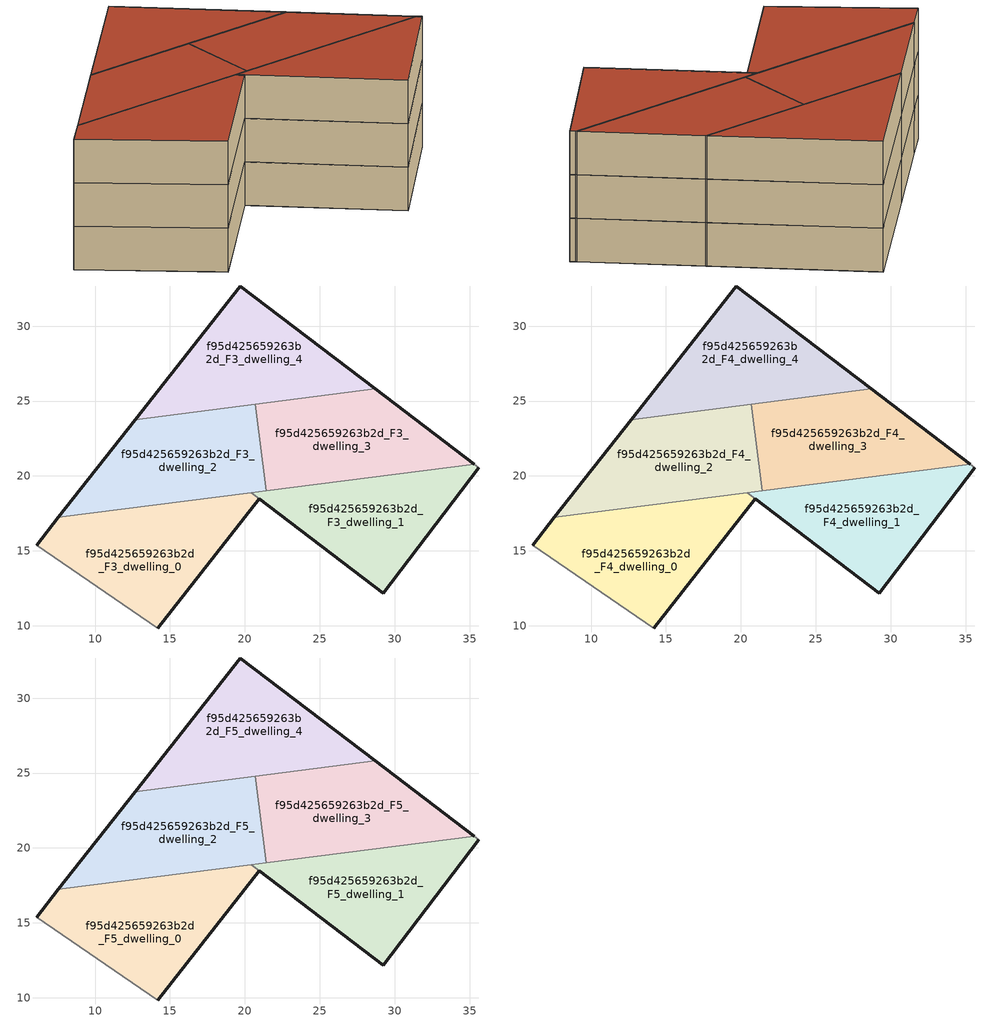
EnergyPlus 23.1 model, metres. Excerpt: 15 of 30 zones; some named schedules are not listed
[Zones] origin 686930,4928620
f95d425659263b2d_F3_dwelling_0
 floor to f95d425659263b2d_F2_dwelling_0 (EU_floor_Construction): 14.2,9.85 20.96,18.49 20.43,18.89 7.56,17.24 6.11,15.39 z9
 wall outside (EU_wall_Construction): 6.11,15.39 7.56,17.24 / 20.96,18.49 14.2,9.85 z9:12
 wall to f95d425659263b2d_F3_dwelling_1 (EU_wall_Construction): 20.43,18.89 20.96,18.49 z9:12
 wall adiabatic (EU_wall_Construction): 14.2,9.85 6.11,15.39 z9:12
 wall to f95d425659263b2d_F3_dwelling_2 (EU_wall_Construction): 7.56,17.24 20.43,18.89 z9:12
f95d425659263b2d_F3_dwelling_1
 floor to f95d425659263b2d_F2_dwelling_1 (EU_floor_Construction): 29.24,12.18 35.62,20.56 35.31,20.79 20.44,18.89 z9
 wall outside (EU_wall_Construction): 35.62,20.56 29.24,12.18 20.96,18.49 z9:12
 wall adiabatic (EU_wall_Construction): 35.31,20.79 35.62,20.56 z9:12
 wall to f95d425659263b2d_F3_dwelling_3 (EU_wall_Construction): 21.44,19.02 35.31,20.79 z9:12
 wall to f95d425659263b2d_F3_dwelling_2 (EU_wall_Construction): 20.44,18.89 21.44,19.02 z9:12; 20.44,18.89,12 20.43,18.89,9 20.44,18.89,9
f95d425659263b2d_F3_dwelling_2
 floor to f95d425659263b2d_F2_dwelling_2 (EU_floor_Construction): 21.44,19.02 20.7,24.79 12.69,23.76 7.56,17.24 z9
 wall outside (EU_wall_Construction): 7.56,17.24 12.69,23.76 z9:12
 wall to f95d425659263b2d_F3_dwelling_3 (EU_wall_Construction): 20.7,24.79 21.44,19.02 z9:12
 wall to f95d425659263b2d_F3_dwelling_4 (EU_wall_Construction): 12.69,23.76 20.7,24.79 z9:12
f95d425659263b2d_F3_dwelling_3
 floor to f95d425659263b2d_F2_dwelling_3 (EU_floor_Construction): 35.31,20.79 28.71,25.82 20.7,24.79 21.44,19.02 z9
 wall outside (EU_wall_Construction): 28.71,25.82 35.31,20.79 z9:12
 wall to f95d425659263b2d_F3_dwelling_4 (EU_wall_Construction): 20.7,24.79 28.71,25.82 z9:12
f95d425659263b2d_F3_dwelling_4
 floor to f95d425659263b2d_F2_dwelling_4 (EU_floor_Construction): 28.71,25.82 19.71,32.68 12.69,23.76 z9
 wall outside (EU_wall_Construction): 12.69,23.76 19.71,32.68 28.71,25.82 z9:12
f95d425659263b2d_F4_dwelling_0
 floor to f95d425659263b2d_F3_dwelling_0 (EU_floor_Construction): 14.2,9.85 20.96,18.49 20.43,18.89 7.56,17.24 6.11,15.39 z12
 wall outside (EU_wall_Construction): 6.11,15.39 7.56,17.24 / 20.96,18.49 14.2,9.85 z12:15
 wall to f95d425659263b2d_F4_dwelling_1 (EU_wall_Construction): 20.43,18.89 20.96,18.49 z12:15
 wall adiabatic (EU_wall_Construction): 14.2,9.85 6.11,15.39 z12:15
 wall to f95d425659263b2d_F4_dwelling_2 (EU_wall_Construction): 7.56,17.24 20.43,18.89 z12:15
f95d425659263b2d_F4_dwelling_1
 floor to f95d425659263b2d_F3_dwelling_1 (EU_floor_Construction): 29.24,12.18 35.62,20.56 35.31,20.79 20.44,18.89 z12
 wall outside (EU_wall_Construction): 35.62,20.56 29.24,12.18 20.96,18.49 z12:15
 wall adiabatic (EU_wall_Construction): 35.31,20.79 35.62,20.56 z12:15
 wall to f95d425659263b2d_F4_dwelling_3 (EU_wall_Construction): 21.44,19.02 35.31,20.79 z12:15
 wall to f95d425659263b2d_F4_dwelling_2 (EU_wall_Construction): 20.44,18.89 21.44,19.02 z12:15; 20.44,18.89,15 20.43,18.89,12 20.44,18.89,12
f95d425659263b2d_F4_dwelling_2
 floor to f95d425659263b2d_F3_dwelling_2 (EU_floor_Construction): 21.44,19.02 20.7,24.79 12.69,23.76 7.56,17.24 z12
 wall outside (EU_wall_Construction): 7.56,17.24 12.69,23.76 z12:15
 wall to f95d425659263b2d_F4_dwelling_3 (EU_wall_Construction): 20.7,24.79 21.44,19.02 z12:15
 wall to f95d425659263b2d_F4_dwelling_4 (EU_wall_Construction): 12.69,23.76 20.7,24.79 z12:15
f95d425659263b2d_F4_dwelling_3
 floor to f95d425659263b2d_F3_dwelling_3 (EU_floor_Construction): 35.31,20.79 28.71,25.82 20.7,24.79 21.44,19.02 z12
 wall outside (EU_wall_Construction): 28.71,25.82 35.31,20.79 z12:15
 wall to f95d425659263b2d_F4_dwelling_4 (EU_wall_Construction): 20.7,24.79 28.71,25.82 z12:15
f95d425659263b2d_F4_dwelling_4
 floor to f95d425659263b2d_F3_dwelling_4 (EU_floor_Construction): 28.71,25.82 19.71,32.68 12.69,23.76 z12
 wall outside (EU_wall_Construction): 12.69,23.76 19.71,32.68 28.71,25.82 z12:15
f95d425659263b2d_F5_dwelling_0
 floor to f95d425659263b2d_F4_dwelling_0 (EU_floor_Construction): 14.2,9.85 20.96,18.49 20.43,18.89 7.56,17.24 6.11,15.39 z15
 wall outside (EU_wall_Construction): 6.11,15.39 7.56,17.24 / 20.96,18.49 14.2,9.85 z15:18
 wall to f95d425659263b2d_F5_dwelling_1 (EU_wall_Construction): 20.43,18.89 20.96,18.49 z15:18
 wall adiabatic (EU_wall_Construction): 14.2,9.85 6.11,15.39 z15:18
 wall to f95d425659263b2d_F5_dwelling_2 (EU_wall_Construction): 7.56,17.24 20.43,18.89 z15:18
 roof outside (EU_roof_Construction): 20.96,18.49 14.2,9.85 6.11,15.39 7.56,17.24 20.43,18.89 z18
f95d425659263b2d_F5_dwelling_1
 floor to f95d425659263b2d_F4_dwelling_1 (EU_floor_Construction): 29.24,12.18 35.62,20.56 35.31,20.79 20.44,18.89 z15
 wall outside (EU_wall_Construction): 35.62,20.56 29.24,12.18 20.96,18.49 z15:18
 wall adiabatic (EU_wall_Construction): 35.31,20.79 35.62,20.56 z15:18
 wall to f95d425659263b2d_F5_dwelling_3 (EU_wall_Construction): 21.44,19.02 35.31,20.79 z15:18
 wall to f95d425659263b2d_F5_dwelling_2 (EU_wall_Construction): 20.44,18.89 21.44,19.02 z15:18; 20.44,18.89,18 20.43,18.89,15 20.44,18.89,15
 roof outside (EU_roof_Construction): 35.62,20.56 29.24,12.18 20.44,18.89 35.31,20.79 z18
f95d425659263b2d_F5_dwelling_2
 floor to f95d425659263b2d_F4_dwelling_2 (EU_floor_Construction): 21.44,19.02 20.7,24.79 12.69,23.76 7.56,17.24 z15
 wall outside (EU_wall_Construction): 7.56,17.24 12.69,23.76 z15:18
 wall to f95d425659263b2d_F5_dwelling_3 (EU_wall_Construction): 20.7,24.79 21.44,19.02 z15:18
 wall to f95d425659263b2d_F5_dwelling_4 (EU_wall_Construction): 12.69,23.76 20.7,24.79 z15:18
 roof outside (EU_roof_Construction): 20.7,24.79 21.44,19.02 7.56,17.24 12.69,23.76 z18
f95d425659263b2d_F5_dwelling_3
 floor to f95d425659263b2d_F4_dwelling_3 (EU_floor_Construction): 35.31,20.79 28.71,25.82 20.7,24.79 21.44,19.02 z15
 wall outside (EU_wall_Construction): 28.71,25.82 35.31,20.79 z15:18
 wall to f95d425659263b2d_F5_dwelling_4 (EU_wall_Construction): 20.7,24.79 28.71,25.82 z15:18
 roof outside (EU_roof_Construction): 35.31,20.79 21.44,19.02 20.7,24.79 28.71,25.82 z18
f95d425659263b2d_F5_dwelling_4
 floor to f95d425659263b2d_F4_dwelling_4 (EU_floor_Construction): 28.71,25.82 19.71,32.68 12.69,23.76 z15
 wall outside (EU_wall_Construction): 12.69,23.76 19.71,32.68 28.71,25.82 z15:18
 roof outside (EU_roof_Construction): 28.71,25.82 12.69,23.76 19.71,32.68 z18
[Building]
EU S2 Campaign: North Axis=0; Terrain=City; Solar Distribution=FullExterior
[Site:Location]
Bologna: Latitude=44.5; Longitude=11.25; Time Zone=1; Elevation=37
[SizingPeriod:WeatherFileDays]
AnnualSizingPeriod: Begin Month=1; Begin Day of Month=1; End Month=12; End Day of Month=31; Day of Week for Start Day=Monday; Use Weather File Daylight Saving Period=No; Use Weather File Rain and Snow Indicators=No
[MATERIAL]
EU_InternalMass_Material: Roughness=MediumRough; Thickness=0.1; Conductivity=1; Density=1800; Specific Heat=900; Thermal Absorptance=0.9; Solar Absorptance=0.7; Visible Absorptance=0.7
[MATERIAL:NOMASS] Roughness=MediumRough; Thermal Absorptance=0.9; Solar Absorptance=0.7; Visible Absorptance=0.7
Name | Thermal Resistance
EU_wall_NoMass | 0.779417
EU_roof_NoMass | 0.435466
EU_floor_NoMass | 0.588222
[CONSTRUCTION]
EU_wall_Construction: EU_wall_NoMass
EU_roof_Construction: EU_roof_NoMass
EU_floor_Construction: EU_floor_NoMass
EU_InternalMass_Construction: EU_InternalMass_Material
[ZONE] Type=1; Multiplier=1; Ceiling Height=autocalculate; Floor Area=autocalculate; Part of Total Floor Area=Yes
Name | Volume
f95d425659263b2d_F3_dwelling_0; f95d425659263b2d_F4_dwelling_0; f95d425659263b2d_F5_dwelling_0 | 204.424
f95d425659263b2d_F3_dwelling_1; f95d425659263b2d_F4_dwelling_1; f95d425659263b2d_F5_dwelling_1 | 180.854
f95d425659263b2d_F3_dwelling_2; f95d425659263b2d_F4_dwelling_2; f95d425659263b2d_F5_dwelling_2 | 192.647
f95d425659263b2d_F3_dwelling_3; f95d425659263b2d_F4_dwelling_3; f95d425659263b2d_F5_dwelling_3 | 192.635
f95d425659263b2d_F3_dwelling_4; f95d425659263b2d_F4_dwelling_4; f95d425659263b2d_F5_dwelling_4 | 192.657
[INTERNALMASS] Construction=EU_InternalMass_Construction
Name | Zone or ZoneList | Surface Area
f95d425659263b2d_F3_dwelling_0_EU_InternalMass | f95d425659263b2d_F3_dwelling_0 | 68.1379
f95d425659263b2d_F3_dwelling_1_EU_InternalMass | f95d425659263b2d_F3_dwelling_1 | 60.3145
f95d425659263b2d_F3_dwelling_2_EU_InternalMass | f95d425659263b2d_F3_dwelling_2 | 64.222
f95d425659263b2d_F3_dwelling_3_EU_InternalMass | f95d425659263b2d_F3_dwelling_3 | 64.2112
f95d425659263b2d_F3_dwelling_4_EU_InternalMass | f95d425659263b2d_F3_dwelling_4 | 64.2193
f95d425659263b2d_F4_dwelling_0_EU_InternalMass | f95d425659263b2d_F4_dwelling_0 | 68.1379
f95d425659263b2d_F4_dwelling_1_EU_InternalMass | f95d425659263b2d_F4_dwelling_1 | 60.3145
f95d425659263b2d_F4_dwelling_2_EU_InternalMass | f95d425659263b2d_F4_dwelling_2 | 64.222
f95d425659263b2d_F4_dwelling_3_EU_InternalMass | f95d425659263b2d_F4_dwelling_3 | 64.2112
f95d425659263b2d_F4_dwelling_4_EU_InternalMass | f95d425659263b2d_F4_dwelling_4 | 64.2193
f95d425659263b2d_F5_dwelling_0_EU_InternalMass | f95d425659263b2d_F5_dwelling_0 | 68.1379
f95d425659263b2d_F5_dwelling_1_EU_InternalMass | f95d425659263b2d_F5_dwelling_1 | 60.3145
f95d425659263b2d_F5_dwelling_2_EU_InternalMass | f95d425659263b2d_F5_dwelling_2 | 64.222
f95d425659263b2d_F5_dwelling_3_EU_InternalMass | f95d425659263b2d_F5_dwelling_3 | 64.2112
f95d425659263b2d_F5_dwelling_4_EU_InternalMass | f95d425659263b2d_F5_dwelling_4 | 64.2193
[OTHEREQUIPMENT] Fuel Type=Electricity; Design Level Calculation Method=Watts/Area; Power per Zone Floor Area=1; Fraction Latent=0; Fraction Radiant=0; Fraction Lost=0; Carbon Dioxide Generation Rate=0; EndUse Subcategory=EU_Step8_InternalGains
Name | Zone or ZoneList or Space or SpaceList | Schedule
EU_Step8_InternalGain_f95d425659263b2d_F3_dwelling_0_f000 | f95d425659263b2d_F3_dwelling_0 | EU_Step8_GainSchedule_f95d425659263b2d_F3_dwelling_0_f000
EU_Step8_InternalGain_f95d425659263b2d_F3_dwelling_1_f000 | f95d425659263b2d_F3_dwelling_1 | EU_Step8_GainSchedule_f95d425659263b2d_F3_dwelling_1_f000
EU_Step8_InternalGain_f95d425659263b2d_F3_dwelling_2_f000 | f95d425659263b2d_F3_dwelling_2 | EU_Step8_GainSchedule_f95d425659263b2d_F3_dwelling_2_f000
EU_Step8_InternalGain_f95d425659263b2d_F3_dwelling_3_f000 | f95d425659263b2d_F3_dwelling_3 | EU_Step8_GainSchedule_f95d425659263b2d_F3_dwelling_3_f000
EU_Step8_InternalGain_f95d425659263b2d_F3_dwelling_4_f000 | f95d425659263b2d_F3_dwelling_4 | EU_Step8_GainSchedule_f95d425659263b2d_F3_dwelling_4_f000
EU_Step8_InternalGain_f95d425659263b2d_F4_dwelling_0_f000 | f95d425659263b2d_F4_dwelling_0 | EU_Step8_GainSchedule_f95d425659263b2d_F4_dwelling_0_f000
EU_Step8_InternalGain_f95d425659263b2d_F4_dwelling_1_f000 | f95d425659263b2d_F4_dwelling_1 | EU_Step8_GainSchedule_f95d425659263b2d_F4_dwelling_1_f000
EU_Step8_InternalGain_f95d425659263b2d_F4_dwelling_2_f000 | f95d425659263b2d_F4_dwelling_2 | EU_Step8_GainSchedule_f95d425659263b2d_F4_dwelling_2_f000
EU_Step8_InternalGain_f95d425659263b2d_F4_dwelling_3_f000 | f95d425659263b2d_F4_dwelling_3 | EU_Step8_GainSchedule_f95d425659263b2d_F4_dwelling_3_f000
EU_Step8_InternalGain_f95d425659263b2d_F4_dwelling_4_f000 | f95d425659263b2d_F4_dwelling_4 | EU_Step8_GainSchedule_f95d425659263b2d_F4_dwelling_4_f000
EU_Step8_InternalGain_f95d425659263b2d_F5_dwelling_0_f000 | f95d425659263b2d_F5_dwelling_0 | EU_Step8_GainSchedule_f95d425659263b2d_F5_dwelling_0_f000
EU_Step8_InternalGain_f95d425659263b2d_F5_dwelling_1_f000 | f95d425659263b2d_F5_dwelling_1 | EU_Step8_GainSchedule_f95d425659263b2d_F5_dwelling_1_f000
EU_Step8_InternalGain_f95d425659263b2d_F5_dwelling_2_f000 | f95d425659263b2d_F5_dwelling_2 | EU_Step8_GainSchedule_f95d425659263b2d_F5_dwelling_2_f000
EU_Step8_InternalGain_f95d425659263b2d_F5_dwelling_3_f000 | f95d425659263b2d_F5_dwelling_3 | EU_Step8_GainSchedule_f95d425659263b2d_F5_dwelling_3_f000
EU_Step8_InternalGain_f95d425659263b2d_F5_dwelling_4_f000 | f95d425659263b2d_F5_dwelling_4 | EU_Step8_GainSchedule_f95d425659263b2d_F5_dwelling_4_f000
[ZONEVENTILATION:DESIGNFLOWRATE] Schedule=EU_AlwaysOn; Design Flow Rate Calculation Method=AirChanges/Hour; Air Changes per Hour=0.712058; Ventilation Type=Natural; Fan Pressure Rise=0; Fan Total Efficiency=1; Constant Term Coefficient=1; Temperature Term Coefficient=0; Velocity Term Coefficient=0; Velocity Squared Term Coefficient=0; Minimum Indoor Temperature=-100; Maximum Indoor Temperature=100; Delta Temperature=-100; Minimum Outdoor Temperature=-100; Maximum Outdoor Temperature=100; Maximum Wind Speed=40
Name | Zone or ZoneList or Space or SpaceList
EU_ConstantAir_f95d425659263b2d_F3_dwelling_0 | f95d425659263b2d_F3_dwelling_0
EU_ConstantAir_f95d425659263b2d_F3_dwelling_1 | f95d425659263b2d_F3_dwelling_1
EU_ConstantAir_f95d425659263b2d_F3_dwelling_2 | f95d425659263b2d_F3_dwelling_2
EU_ConstantAir_f95d425659263b2d_F3_dwelling_3 | f95d425659263b2d_F3_dwelling_3
EU_ConstantAir_f95d425659263b2d_F3_dwelling_4 | f95d425659263b2d_F3_dwelling_4
EU_ConstantAir_f95d425659263b2d_F4_dwelling_0 | f95d425659263b2d_F4_dwelling_0
EU_ConstantAir_f95d425659263b2d_F4_dwelling_1 | f95d425659263b2d_F4_dwelling_1
EU_ConstantAir_f95d425659263b2d_F4_dwelling_2 | f95d425659263b2d_F4_dwelling_2
EU_ConstantAir_f95d425659263b2d_F4_dwelling_3 | f95d425659263b2d_F4_dwelling_3
EU_ConstantAir_f95d425659263b2d_F4_dwelling_4 | f95d425659263b2d_F4_dwelling_4
EU_ConstantAir_f95d425659263b2d_F5_dwelling_0 | f95d425659263b2d_F5_dwelling_0
EU_ConstantAir_f95d425659263b2d_F5_dwelling_1 | f95d425659263b2d_F5_dwelling_1
EU_ConstantAir_f95d425659263b2d_F5_dwelling_2 | f95d425659263b2d_F5_dwelling_2
EU_ConstantAir_f95d425659263b2d_F5_dwelling_3 | f95d425659263b2d_F5_dwelling_3
EU_ConstantAir_f95d425659263b2d_F5_dwelling_4 | f95d425659263b2d_F5_dwelling_4
[HVACTEMPLATE:ZONE:IDEALLOADSAIRSYSTEM] System Availability Schedule=EU_AlwaysOn; Maximum Heating Supply Air Temperature=50; Minimum Cooling Supply Air Temperature=13; Maximum Heating Supply Air Humidity Ratio=0.0156; Minimum Cooling Supply Air Humidity Ratio=0.0077; Heating Limit=NoLimit; Cooling Limit=NoLimit; Heating Availability Schedule=EU_AlwaysOn; Cooling Availability Schedule=EU_CoolingOff; Dehumidification Control Type=ConstantSensibleHeatRatio; Cooling Sensible Heat Ratio=0.7; Dehumidification Setpoint=60; Humidification Control Type=None; Humidification Setpoint=30; Outdoor Air Method=None; Outdoor Air Flow Rate per Person=0.00944; Outdoor Air Flow Rate per Zone Floor Area=0; Outdoor Air Flow Rate per Zone=0; Demand Controlled Ventilation Type=None; Outdoor Air Economizer Type=NoEconomizer; Heat Recovery Type=None; Sensible Heat Recovery Effectiveness=0.7; Latent Heat Recovery Effectiveness=0.65
Name | Template Thermostat
f95d425659263b2d_F3_dwelling_0 | EU_HeatOnly_f95d425659263b2d_F3_dwelling_0
f95d425659263b2d_F3_dwelling_1 | EU_HeatOnly_f95d425659263b2d_F3_dwelling_1
f95d425659263b2d_F3_dwelling_2 | EU_HeatOnly_f95d425659263b2d_F3_dwelling_2
f95d425659263b2d_F3_dwelling_3 | EU_HeatOnly_f95d425659263b2d_F3_dwelling_3
f95d425659263b2d_F3_dwelling_4 | EU_HeatOnly_f95d425659263b2d_F3_dwelling_4
f95d425659263b2d_F4_dwelling_0 | EU_HeatOnly_f95d425659263b2d_F4_dwelling_0
f95d425659263b2d_F4_dwelling_1 | EU_HeatOnly_f95d425659263b2d_F4_dwelling_1
f95d425659263b2d_F4_dwelling_2 | EU_HeatOnly_f95d425659263b2d_F4_dwelling_2
f95d425659263b2d_F4_dwelling_3 | EU_HeatOnly_f95d425659263b2d_F4_dwelling_3
f95d425659263b2d_F4_dwelling_4 | EU_HeatOnly_f95d425659263b2d_F4_dwelling_4
f95d425659263b2d_F5_dwelling_0 | EU_HeatOnly_f95d425659263b2d_F5_dwelling_0
f95d425659263b2d_F5_dwelling_1 | EU_HeatOnly_f95d425659263b2d_F5_dwelling_1
f95d425659263b2d_F5_dwelling_2 | EU_HeatOnly_f95d425659263b2d_F5_dwelling_2
f95d425659263b2d_F5_dwelling_3 | EU_HeatOnly_f95d425659263b2d_F5_dwelling_3
f95d425659263b2d_F5_dwelling_4 | EU_HeatOnly_f95d425659263b2d_F5_dwelling_4
[SIZING:ZONE] Zone Cooling Design Supply Air Temperature Input Method=SupplyAirTemperature; Zone Cooling Design Supply Air Temperature=13; Zone Heating Design Supply Air Temperature Input Method=SupplyAirTemperature; Zone Heating Design Supply Air Temperature=50; Zone Cooling Design Supply Air Humidity Ratio=0.008; Zone Heating Design Supply Air Humidity Ratio=0.008; Cooling Design Air Flow Method=DesignDay; Cooling Design Air Flow Rate=0; Cooling Minimum Air Flow per Zone Floor Area=0.000762; Cooling Minimum Air Flow=0; Cooling Minimum Air Flow Fraction=0.2; Heating Design Air Flow Method=DesignDay; Heating Design Air Flow Rate=0; Heating Maximum Air Flow per Zone Floor Area=0.002032; Heating Maximum Air Flow=0.141576; Heating Maximum Air Flow Fraction=0.3; Account for Dedicated Outdoor Air System=No; Dedicated Outdoor Air System Control Strategy=NeutralSupplyAir; Dedicated Outdoor Air Low Setpoint Temperature for Design=autosize; Dedicated Outdoor Air High Setpoint Temperature for Design=autosize; Zone Load Sizing Method=Sensible Load Only No Latent Load; Zone Latent Cooling Design Supply Air Humidity Ratio Input Method=HumidityRatioDifference; Zone Cooling Design Supply Air Humidity Ratio Difference=0.005; Zone Latent Heating Design Supply Air Humidity Ratio Input Method=HumidityRatioDifference; Zone Humidification Design Supply Air Humidity Ratio Difference=0.005
f95d425659263b2d_F3_dwelling_0; f95d425659263b2d_F3_dwelling_1; f95d425659263b2d_F3_dwelling_2; f95d425659263b2d_F3_dwelling_3; f95d425659263b2d_F3_dwelling_4; f95d425659263b2d_F4_dwelling_0; f95d425659263b2d_F4_dwelling_1; f95d425659263b2d_F4_dwelling_2; f95d425659263b2d_F4_dwelling_3; f95d425659263b2d_F4_dwelling_4; f95d425659263b2d_F5_dwelling_0; f95d425659263b2d_F5_dwelling_1; f95d425659263b2d_F5_dwelling_2; f95d425659263b2d_F5_dwelling_3; f95d425659263b2d_F5_dwelling_4
[SCHEDULE:FILE] Column Number=1; Rows to Skip at Top=0; Number of Hours of Data=8760; Column Separator=Comma; Interpolate to Timestep=No; Minutes per Item=60; Adjust Schedule for Daylight Savings=Yes
Name | File
EU_Step8_GainSchedule_f95d425659263b2d_F3_dwelling_0_f000 | ../../schedules/f95d425659263b2d/f95d425659263b2d_F3_dwelling_0_f000_gain.csv
EU_Step8_GainSchedule_f95d425659263b2d_F3_dwelling_1_f000 | ../../schedules/f95d425659263b2d/f95d425659263b2d_F3_dwelling_1_f000_gain.csv
EU_Step8_GainSchedule_f95d425659263b2d_F3_dwelling_2_f000 | ../../schedules/f95d425659263b2d/f95d425659263b2d_F3_dwelling_2_f000_gain.csv
EU_Step8_GainSchedule_f95d425659263b2d_F3_dwelling_3_f000 | ../../schedules/f95d425659263b2d/f95d425659263b2d_F3_dwelling_3_f000_gain.csv
EU_Step8_GainSchedule_f95d425659263b2d_F3_dwelling_4_f000 | ../../schedules/f95d425659263b2d/f95d425659263b2d_F3_dwelling_4_f000_gain.csv
EU_Step8_GainSchedule_f95d425659263b2d_F4_dwelling_0_f000 | ../../schedules/f95d425659263b2d/f95d425659263b2d_F4_dwelling_0_f000_gain.csv
EU_Step8_GainSchedule_f95d425659263b2d_F4_dwelling_1_f000 | ../../schedules/f95d425659263b2d/f95d425659263b2d_F4_dwelling_1_f000_gain.csv
